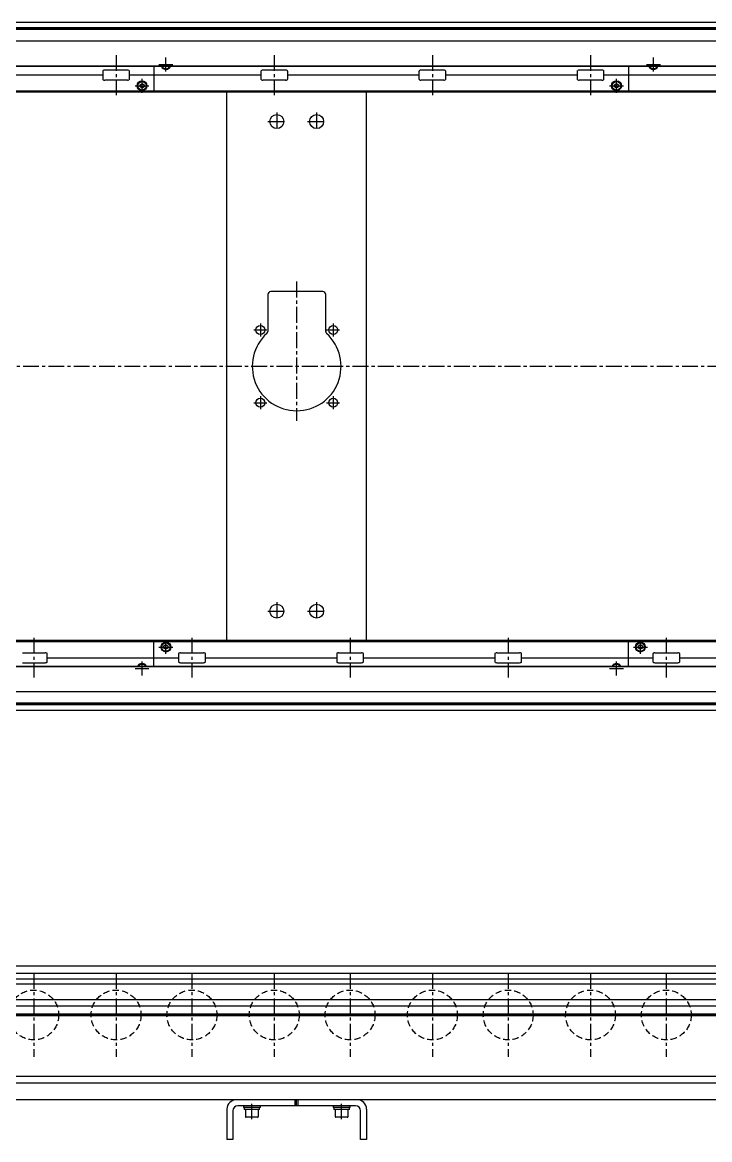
# Model space of a CAD drawing. Extents: x -10 to 4491, y -8 to 1201.
# Drawn here: x 2220 to 2909, y 28 to 1148 of the extents above; entities that cross this region are included whole.
import ezdxf

# ---------------------------------------------------------------- set-up
doc = ezdxf.new("R2010")
doc.units = 0
doc.header["$LTSCALE"] = 0.5
doc.linetypes.add('CENTER', pattern=[50.8, 31.75, -6.35, 6.35, -6.35])
doc.linetypes.add('DASHED', pattern=[19.05, 12.7, -6.35])
for name, color, linetype in [('MSM_CENTER', 1, 'CENTER'), ('MSM_CONTINUOUS', 7, 'CONTINUOUS'), ('MSM_DASHED', 4, 'DASHED')]:
    doc.layers.add(name, color=color, linetype=linetype)

msp = doc.modelspace()

# ---------------------------------------------------------------- linework, layer by layer
at = {"layer": 'MSM_CENTER'}
for p, q in [((2314.2, 1115.5), (2314.2, 1075.5)), ((2364.2, 1099.2), (2364.2, 1113.2)), ((2472.7, 1115.5), (2472.7, 1075.5)), ((2631.2, 1115.5), (2631.2, 1075.5)), ((2789.7, 1115.5), (2789.7, 1075.5)), ((2852.7, 1099.2), (2852.7, 1113.2)), ((2357.2, 1106.2), (2371.2, 1106.2)), ((2845.7, 1106.2), (2859.8, 1106.2)), ((2340.2, 1077.7), (2340.2, 1091.8)), ((2815.7, 1077.7), (2815.7, 1091.8)), ((2333.2, 1084.8), (2347.2, 1084.8)), ((2808.7, 1084.8), (2822.8, 1084.8)), ((2475.3, 1057.9), (2475.3, 1039.9)), ((2515.2, 1057.9), (2515.2, 1039.9)), ((2466.2, 1048.9), (2484.3, 1048.9)), ((2506.2, 1048.9), (2524.3, 1048.9)), ((2495.2, 888.4), (2495.2, 748.9)), ((2458.8, 846.4), (2458.8, 833.4)), ((2531.8, 846.4), (2531.8, 833.4)), ((2452.2, 839.9), (2465.3, 839.9)), ((2525.2, 839.9), (2538.3, 839.9)), ((3633.9, 803.4), (359.7, 803.4)), ((2458.8, 773.4), (2458.8, 760.4)), ((2531.8, 773.4), (2531.8, 760.4)), ((2452.2, 766.9), (2465.3, 766.9)), ((2525.2, 766.9), (2538.3, 766.9)), ((2475.3, 566.9), (2475.3, 548.9)), ((2515.2, 566.9), (2515.2, 548.9)), ((2466.2, 557.9), (2484.3, 557.9)), ((2506.2, 557.9), (2524.3, 557.9)), ((2231.7, 531.3), (2231.7, 491.3)), ((2364.2, 515), (2364.2, 529)), ((2390.2, 531.3), (2390.2, 491.3)), ((2548.7, 531.3), (2548.7, 491.3)), ((2707.2, 531.3), (2707.2, 491.3)), ((2839.7, 515), (2839.7, 529)), ((2865.7, 531.3), (2865.7, 491.3)), ((2357.2, 522), (2371.2, 522)), ((2832.7, 522), (2846.8, 522)), ((2340.2, 493.5), (2340.2, 507.5)), ((2815.7, 493.5), (2815.7, 507.5)), ((2333.2, 500.5), (2347.2, 500.5)), ((2808.7, 500.5), (2822.8, 500.5)), ((2231.7, 195), (2231.7, 111)), ((2314.2, 195), (2314.2, 111)), ((2390.2, 195), (2390.2, 111)), ((2472.7, 195), (2472.7, 111)), ((2548.7, 195), (2548.7, 111)), ((2631.2, 195), (2631.2, 111)), ((2707.2, 195), (2707.2, 111)), ((2789.7, 195), (2789.7, 111)), ((2865.7, 195), (2865.7, 111)), ((367.2, 153), (3624.3, 153)), ((2450.3, 48.4), (2450.3, 64)), ((2540.3, 48.4), (2540.3, 64))]:
    msp.add_line(p, q, dxfattribs=at)
at = {"layer": 'MSM_CONTINUOUS'}
for p, q in [((3623.9, 1148.4), (370.6, 1148.4)), ((3622.2, 1148.3), (372.2, 1148.3)), ((3597.6, 1142.9), (396.9, 1142.9)), ((3597.6, 1141.2), (396.9, 1141.2)), ((3597.5, 1142), (397, 1142)), ((3622.2, 1129.5), (372.2, 1129.5)), ((3622.2, 1104.1), (372.2, 1104.1)), ((3622.2, 1104.5), (422.2, 1104.5)), ((2300.8, 1099.5), (2300.8, 1091.5)), ((2325.7, 1100.5), (2302.8, 1100.5)), ((2327.7, 1091.5), (2327.7, 1099.5)), ((2352.2, 1104.1), (2352.2, 1079.4)), ((2364.2, 1103.9), (2363.9, 1104.1)), ((2364.6, 1104.1), (2364.2, 1103.9)), ((2459.3, 1099.5), (2459.3, 1091.5)), ((2484.2, 1100.5), (2461.3, 1100.5)), ((2486.2, 1091.5), (2486.2, 1099.5)), ((2617.8, 1099.5), (2617.8, 1091.5)), ((2642.7, 1100.5), (2619.8, 1100.5)), ((2644.7, 1091.5), (2644.7, 1099.5)), ((2776.3, 1099.5), (2776.3, 1091.5)), ((2801.2, 1100.5), (2778.3, 1100.5)), ((2803.2, 1091.5), (2803.2, 1099.5)), ((2827.7, 1104.1), (2827.7, 1079.4)), ((2852.7, 1103.9), (2852.4, 1104.1)), ((2853.1, 1104.1), (2852.7, 1103.9)), ((2300.8, 1095.5), (2169.2, 1095.5)), ((2325.7, 1090.5), (2302.8, 1090.5)), ((2459.3, 1095.5), (2327.7, 1095.5)), ((2338.2, 1085.9), (2340.2, 1087.1)), ((2340.2, 1087.1), (2342.2, 1085.9)), ((2484.2, 1090.5), (2461.3, 1090.5)), ((2617.8, 1095.5), (2486.2, 1095.5)), ((2642.7, 1090.5), (2619.8, 1090.5)), ((2776.3, 1095.5), (2644.7, 1095.5)), ((2801.2, 1090.5), (2778.3, 1090.5)), ((2934.8, 1095.5), (2803.2, 1095.5)), ((2813.7, 1085.9), (2815.7, 1087.1)), ((2815.7, 1087.1), (2817.7, 1085.9)), ((3620.2, 1079.4), (450.2, 1079.4)), ((3623.9, 1078.4), (450.2, 1078.4)), ((2338.2, 1083.6), (2338.2, 1085.9)), ((2340.2, 1082.4), (2338.2, 1083.6)), ((2342.2, 1083.6), (2340.2, 1082.4)), ((2342.2, 1085.9), (2342.2, 1083.6)), ((2425.3, 528.4), (2425.3, 1078.4)), ((2565.3, 528.4), (2565.3, 1078.4)), ((2813.7, 1083.6), (2813.7, 1085.9)), ((2815.7, 1082.4), (2813.7, 1083.6)), ((2817.7, 1083.6), (2815.7, 1082.4)), ((2817.7, 1085.9), (2817.7, 1083.6)), ((2466.2, 875.4), (2466.2, 838.5)), ((2521.3, 878.4), (2469.3, 878.4)), ((2524.3, 838.5), (2524.3, 875.4)), ((3623.9, 528.4), (450.2, 528.4)), ((450.2, 527.4), (3620.2, 527.4)), ((2352.2, 502.6), (2352.2, 527.4)), ((2827.7, 502.6), (2827.7, 527.4)), ((2220.3, 516.3), (2243.2, 516.3)), ((2362.2, 523.2), (2364.2, 524.4)), ((2362.2, 520.9), (2362.2, 523.2)), ((2364.2, 519.7), (2362.2, 520.9)), ((2364.2, 524.4), (2366.2, 523.2)), ((2366.2, 520.9), (2364.2, 519.7)), ((2366.2, 523.2), (2366.2, 520.9)), ((2378.8, 516.3), (2401.7, 516.3)), ((2537.3, 516.3), (2560.2, 516.3)), ((2695.8, 516.3), (2718.7, 516.3)), ((2837.7, 523.2), (2839.7, 524.4)), ((2837.7, 520.9), (2837.7, 523.2)), ((2839.7, 519.7), (2837.7, 520.9)), ((2839.7, 524.4), (2841.7, 523.2)), ((2841.7, 520.9), (2839.7, 519.7)), ((2841.7, 523.2), (2841.7, 520.9)), ((2854.3, 516.3), (2877.2, 516.3)), ((2220.3, 506.3), (2243.2, 506.3)), ((2245.2, 507.3), (2245.2, 515.3)), ((2245.2, 511.3), (2376.8, 511.3)), ((2376.8, 515.3), (2376.8, 507.3)), ((2378.8, 506.3), (2401.7, 506.3)), ((2403.7, 507.3), (2403.7, 515.3)), ((2403.7, 511.3), (2535.3, 511.3)), ((2535.3, 515.3), (2535.3, 507.3)), ((2537.3, 506.3), (2560.2, 506.3)), ((2562.2, 507.3), (2562.2, 515.3)), ((2562.2, 511.3), (2693.8, 511.3)), ((2693.8, 515.3), (2693.8, 507.3)), ((2695.8, 506.3), (2718.7, 506.3)), ((2720.7, 507.3), (2720.7, 515.3)), ((2720.7, 511.3), (2852.3, 511.3)), ((2852.3, 515.3), (2852.3, 507.3)), ((2854.3, 506.3), (2877.2, 506.3)), ((2879.2, 507.3), (2879.2, 515.3)), ((2879.2, 511.3), (3010.8, 511.3)), ((3622.2, 502.6), (372.2, 502.6)), ((3622.2, 502.2), (422.2, 502.2)), ((2339.9, 502.6), (2340.2, 502.9)), ((2340.2, 502.9), (2340.6, 502.6)), ((2815.4, 502.6), (2815.7, 502.9)), ((2815.7, 502.9), (2816.1, 502.6)), ((3622.2, 477.2), (372.2, 477.2)), ((3597.6, 465.6), (396.9, 465.6)), ((3597.6, 463.9), (396.9, 463.9)), ((3597.5, 464.7), (397, 464.7)), ((3623.9, 458.4), (370.6, 458.4)), ((3622.2, 458.4), (372.2, 458.4)), ((3622.2, 202), (372.2, 202)), ((3622.2, 194.6), (674.4, 194.6)), ((3506.2, 189), (676.6, 189)), ((3506.2, 184), (678.6, 184)), ((3406.2, 168.3), (667.2, 168.3)), ((3406.2, 161.8), (682.2, 161.8)), ((3406.2, 153.9), (682.2, 153.9)), ((3406.2, 153), (682.2, 153)), ((3406.2, 152.1), (682.2, 152.1)), ((3406.2, 91.3), (682.2, 91.3)), ((3406.2, 84.8), (679.7, 84.8)), ((3623.9, 68), (472.2, 68)), ((2493.8, 62), (2493.8, 68)), ((2495.2, 62), (2495.2, 68)), ((2496.8, 62), (2496.8, 68)), ((2425.3, 58.5), (2425.3, 28)), ((2431.3, 57), (2431.3, 28)), ((2554.3, 62), (2436.3, 62)), ((2441.8, 62), (2441.8, 60.4)), ((2458.8, 60.4), (2441.8, 60.4)), ((2442.6, 60.4), (2442.6, 58.4)), ((2458, 58.4), (2442.6, 58.4)), ((2443.8, 58.4), (2443.8, 51.2)), ((2456.8, 51.2), (2456.8, 58.4)), ((2458, 58.4), (2458, 60.4)), ((2458.8, 60.4), (2458.8, 62)), ((2531.8, 62), (2531.8, 60.4)), ((2548.7, 60.4), (2531.8, 60.4)), ((2532.6, 60.4), (2532.6, 58.4)), ((2548, 58.4), (2532.6, 58.4)), ((2533.8, 58.4), (2533.8, 51.2)), ((2546.8, 51.2), (2546.8, 58.4)), ((2548, 58.4), (2548, 60.4)), ((2548.7, 60.4), (2548.7, 62)), ((2559.3, 28), (2559.3, 57)), ((2565.3, 58.5), (2565.3, 28)), ((2455.9, 50.4), (2444.6, 50.4)), ((2545.9, 50.4), (2534.6, 50.4)), ((2431.3, 28), (2425.3, 28)), ((2565.3, 28), (2559.3, 28))]:
    msp.add_line(p, q, dxfattribs=at)
for centre, radius in [((2340.2, 1084.8), 5), ((2340.2, 1084.8), 4.25), ((2815.7, 1084.8), 5), ((2815.7, 1084.8), 4.25), ((2475.3, 1048.9), 7), ((2515.2, 1048.9), 7), ((2458.8, 839.9), 4.5), ((2531.8, 839.9), 4.5), ((2458.8, 766.9), 4.5), ((2531.8, 766.9), 4.5), ((2475.3, 557.9), 7), ((2515.2, 557.9), 7), ((2364.2, 522), 5), ((2839.7, 522), 5), ((2364.2, 522), 4.25), ((2839.7, 522), 4.25)]:
    msp.add_circle(centre, radius, dxfattribs=at)
for centre, radius, start, end in [((2301.7, 1099.4), 0.882, 115.5328, 172.1027), ((2302.8, 1097.1), 3.41, 89.6687, 115.2454), ((2325.7, 1097.1), 3.41, 64.7546, 90.3313), ((2326.8, 1099.4), 0.882, 7.8973, 64.4672), ((2364.2, 1106.2), 5, 204.8346, 335.1654), ((2364.2, 1106.2), 4.25, 209.6116, 330.3884), ((2460.2, 1099.4), 0.882, 115.5328, 172.1027), ((2461.3, 1097.1), 3.41, 89.6687, 115.2454), ((2484.2, 1097.1), 3.41, 64.7546, 90.3313), ((2485.3, 1099.4), 0.882, 7.8973, 64.4672), ((2618.7, 1099.4), 0.882, 115.5328, 172.1027), ((2619.8, 1097.1), 3.41, 89.6687, 115.2454), ((2642.7, 1097.1), 3.41, 64.7546, 90.3313), ((2643.8, 1099.4), 0.882, 7.8973, 64.4672), ((2777.2, 1099.4), 0.882, 115.5328, 172.1027), ((2778.3, 1097.1), 3.41, 89.6687, 115.2454), ((2801.2, 1097.1), 3.41, 64.7546, 90.3313), ((2802.3, 1099.4), 0.882, 7.8973, 64.4672), ((2852.7, 1106.2), 5, 204.8346, 335.1654), ((2852.7, 1106.2), 4.25, 209.6116, 330.3884), ((2301.7, 1091.6), 0.882, 187.8973, 244.4672), ((2302.8, 1093.9), 3.41, 244.7546, 270.3313), ((2325.7, 1093.9), 3.41, 269.6687, 295.2454), ((2326.8, 1091.6), 0.882, 295.5328, 352.1027), ((2460.2, 1091.6), 0.882, 187.8973, 244.4672), ((2461.3, 1093.9), 3.41, 244.7546, 270.3313), ((2484.2, 1093.9), 3.41, 269.6687, 295.2454), ((2485.3, 1091.6), 0.882, 295.5328, 352.1027), ((2618.7, 1091.6), 0.882, 187.8973, 244.4672), ((2619.8, 1093.9), 3.41, 244.7546, 270.3313), ((2642.7, 1093.9), 3.41, 269.6687, 295.2454), ((2643.8, 1091.6), 0.882, 295.5328, 352.1027), ((2777.2, 1091.6), 0.882, 187.8973, 244.4672), ((2778.3, 1093.9), 3.41, 244.7546, 270.3313), ((2801.2, 1093.9), 3.41, 269.6687, 295.2454), ((2802.3, 1091.6), 0.882, 295.5328, 352.1027), ((2469.3, 875.4), 3, 90, 180), ((2521.3, 875.4), 3, 0, 90), ((2495.2, 803.4), 44.5, 132.3521, 47.6479), ((2463.2, 838.5), 3, 312.3521, 360), ((2527.3, 838.5), 3, 180, 227.6479), ((2243.2, 512.9), 3.41, 64.7546, 90.3313), ((2244.3, 515.2), 0.882, 7.8973, 64.4672), ((2377.7, 515.2), 0.882, 115.5328, 172.1027), ((2378.8, 512.9), 3.41, 89.6687, 115.2454), ((2401.7, 512.9), 3.41, 64.7546, 90.3313), ((2402.8, 515.2), 0.882, 7.8973, 64.4672), ((2536.2, 515.2), 0.882, 115.5328, 172.1027), ((2537.3, 512.9), 3.41, 89.6687, 115.2454), ((2560.2, 512.9), 3.41, 64.7546, 90.3313), ((2561.3, 515.2), 0.882, 7.8973, 64.4672), ((2694.7, 515.2), 0.882, 115.5328, 172.1027), ((2695.8, 512.9), 3.41, 89.6687, 115.2454), ((2718.7, 512.9), 3.41, 64.7546, 90.3313), ((2719.8, 515.2), 0.882, 7.8973, 64.4672), ((2853.2, 515.2), 0.882, 115.5328, 172.1027), ((2854.3, 512.9), 3.41, 89.6687, 115.2454), ((2877.2, 512.9), 3.41, 64.7546, 90.3313), ((2878.3, 515.2), 0.882, 7.8973, 64.4672), ((2243.2, 509.7), 3.41, 269.6687, 295.2454), ((2244.3, 507.4), 0.882, 295.5328, 352.1027), ((2340.2, 500.5), 5, 24.8346, 155.1654), ((2340.2, 500.5), 4.25, 29.6116, 150.3884), ((2377.7, 507.4), 0.882, 187.8973, 244.4672), ((2378.8, 509.7), 3.41, 244.7546, 270.3313), ((2401.7, 509.7), 3.41, 269.6687, 295.2454), ((2402.8, 507.4), 0.882, 295.5328, 352.1027), ((2536.2, 507.4), 0.882, 187.8973, 244.4672), ((2537.3, 509.7), 3.41, 244.7546, 270.3313), ((2560.2, 509.7), 3.41, 269.6687, 295.2454), ((2561.3, 507.4), 0.882, 295.5328, 352.1027), ((2694.7, 507.4), 0.882, 187.8973, 244.4672), ((2695.8, 509.7), 3.41, 244.7546, 270.3313), ((2718.7, 509.7), 3.41, 269.6687, 295.2454), ((2719.8, 507.4), 0.882, 295.5328, 352.1027), ((2815.7, 500.5), 5, 24.8346, 155.1654), ((2815.7, 500.5), 4.25, 29.6116, 150.3884), ((2853.2, 507.4), 0.882, 187.8973, 244.4672), ((2854.3, 509.7), 3.41, 244.7546, 270.3313), ((2877.2, 509.7), 3.41, 269.6687, 295.2454), ((2878.3, 507.4), 0.882, 295.5328, 352.1027), ((2434.8, 58.5), 9.5, 90, 180), ((2555.8, 58.5), 9.5, 0, 90), ((2436.3, 57), 5, 90, 180), ((2554.3, 57), 5, 0, 90), ((2444.6, 51.2), 0.8, 180, 270), ((2455.9, 51.2), 0.8, 270, 0), ((2534.6, 51.2), 0.8, 180, 270), ((2545.9, 51.2), 0.8, 270, 0)]:
    msp.add_arc(centre, radius, start, end, dxfattribs=at)
at = {"layer": 'MSM_DASHED'}
for centre in [(2231.7, 153), (2314.2, 153), (2390.2, 153), (2472.7, 153), (2548.7, 153), (2631.2, 153), (2707.2, 153), (2789.7, 153), (2865.7, 153)]:
    msp.add_circle(centre, 25, dxfattribs=at)

doc.saveas('drawing.dxf')
